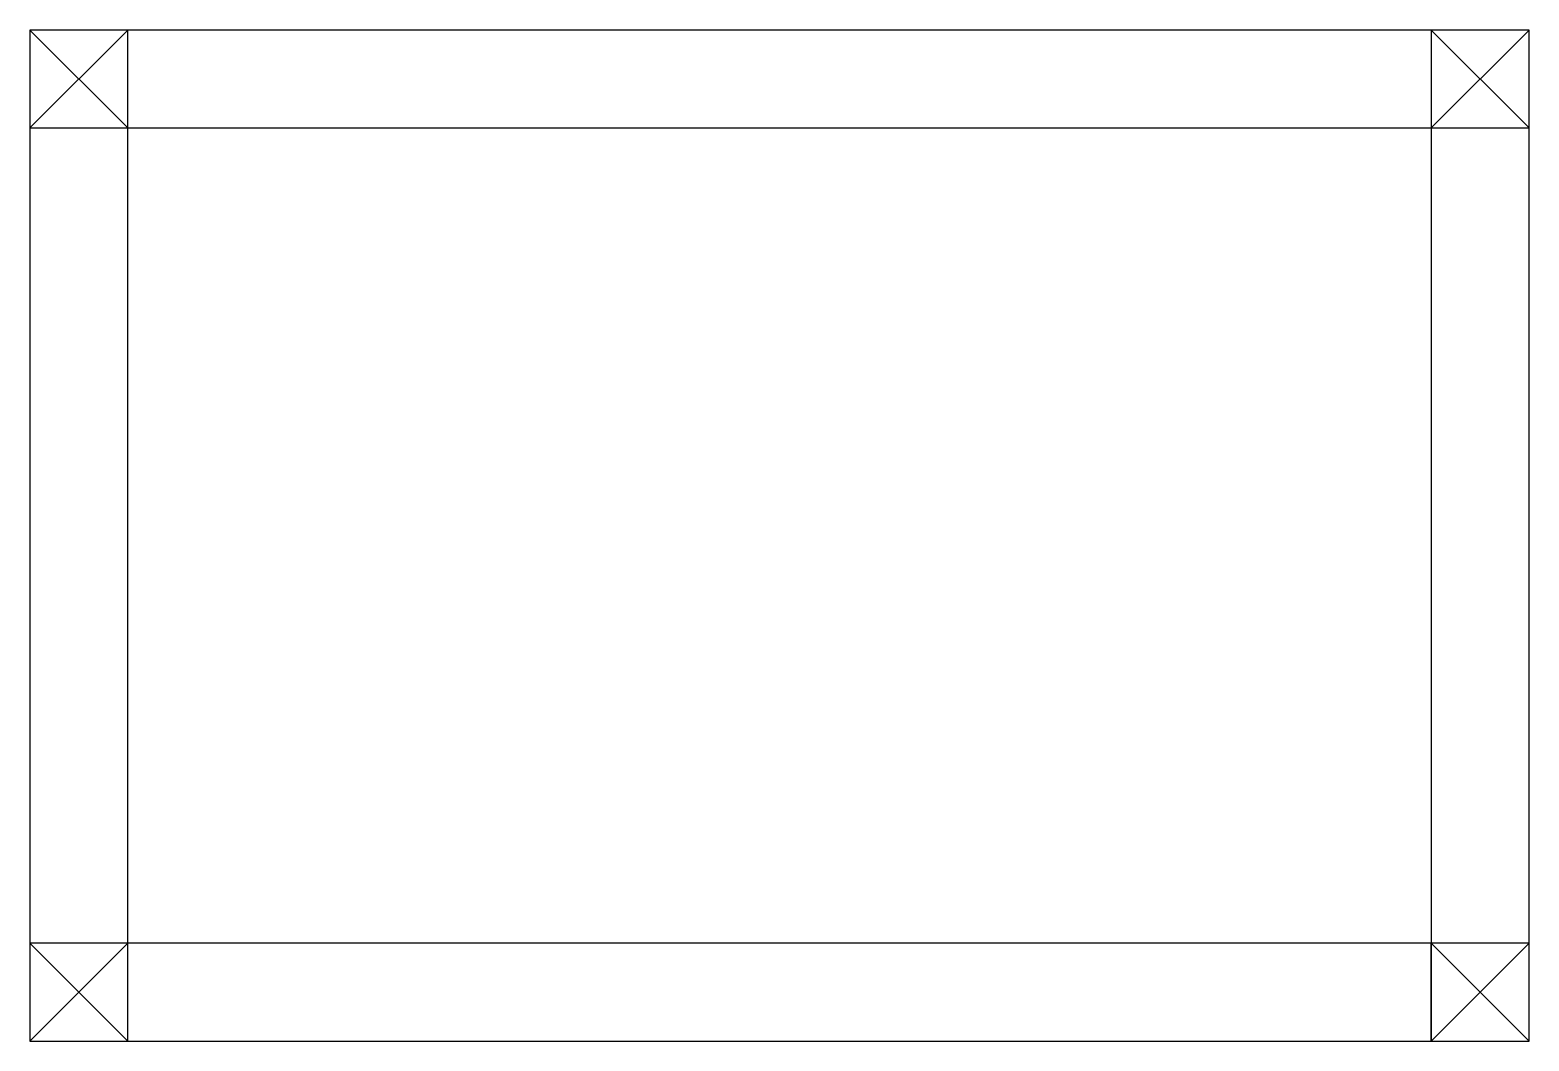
# Model space of a CAD drawing. Header units: millimetres. Extents: x 148 to 608, y 1023 to 1333.
import ezdxf

# ---------------------------------------------------------------- set-up
doc = ezdxf.new("R2010")
doc.units = ezdxf.units.MM

msp = doc.modelspace()

# ---------------------------------------------------------------- linework, layer by layer
for p, q in [((178.02, 1332.64), (148.02, 1332.64)), ((148.02, 1332.64), (148.02, 1026.02)), ((178.02, 1332.64), (148.02, 1302.64)), ((178.02, 1302.64), (148.02, 1332.64)), ((608.02, 1332.64), (178.02, 1332.64)), ((608.02, 1332.64), (578.02, 1302.64)), ((608.02, 1302.64), (578.02, 1332.64)), ((608.02, 1302.64), (608.02, 1332.64)), ((178.02, 1052.64), (178.02, 1302.64)), ((178.02, 1302.64), (578.02, 1302.64)), ((578.02, 1302.64), (578.02, 1052.64)), ((608.02, 1022.64), (608.02, 1302.64)), ((178.02, 1052.64), (148.02, 1022.64)), ((178.02, 1022.64), (148.02, 1052.64)), ((578.02, 1052.64), (178.02, 1052.64)), ((578.02, 1022.64), (578.02, 1052.64)), ((608.02, 1052.64), (578.02, 1022.64)), ((608.02, 1022.64), (578.02, 1052.64)), ((148.02, 1022.64), (178.02, 1022.64)), ((178.02, 1022.64), (578.02, 1022.64)), ((578.02, 1022.64), (608.02, 1022.64))]:
    msp.add_line(p, q)
for points in [[(148.02, 1302.64), (178.02, 1302.64), (178.02, 1332.64), (148.02, 1332.64)], [(578.02, 1302.64), (608.02, 1302.64), (608.02, 1332.64), (578.02, 1332.64)], [(148.02, 1022.64), (178.02, 1022.64), (178.02, 1052.64), (148.02, 1052.64)], [(578.02, 1022.64), (608.02, 1022.64), (608.02, 1052.64), (578.02, 1052.64)]]:
    msp.add_lwpolyline(points, close=True)

doc.saveas('drawing.dxf')
